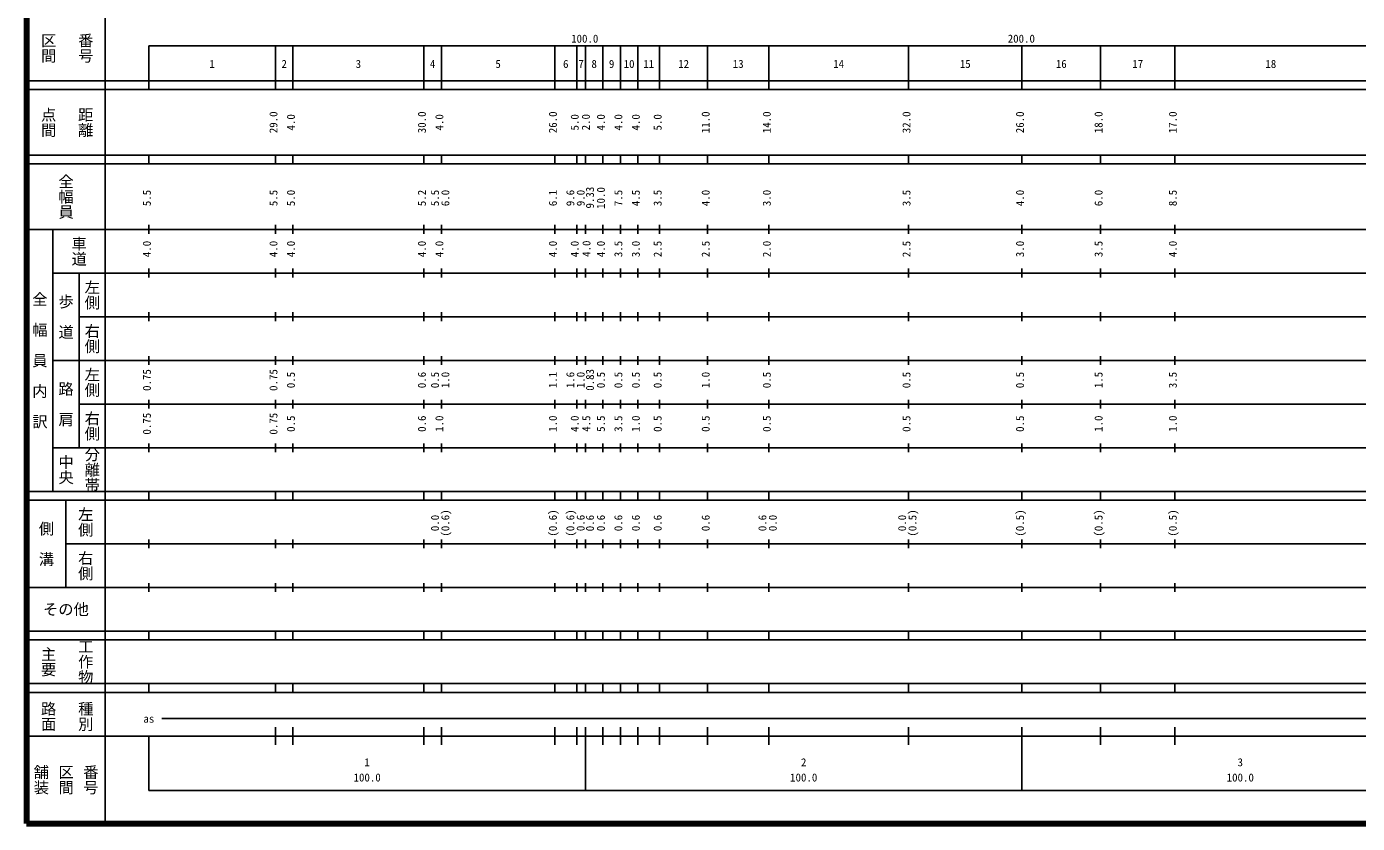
# Model space of a CAD drawing. Units: millimetres on the paper, enlarged 1000 times. Extents: x 40000 to 680000, y 20000 to 380000.
# Drawn here: x 40000 to 344824, y 20000 to 202409 of the extents above; entities that cross this region are included whole.
import ezdxf
from ezdxf.enums import TextEntityAlignment as Align

# ---------------------------------------------------------------- set-up
doc = ezdxf.new("R2010")
doc.units = ezdxf.units.MM
doc.header["$LTSCALE"] = 1000
doc.layers.add('M-TTL', color=2, linetype='Continuous', lineweight=140)
doc.layers.add('M-TTL-BAND', color=7, linetype='Continuous', lineweight=25)
doc.styles.add('@ＭＳ ゴシック', font='')
doc.styles.add('ＭＳ ゴシック', font='')
doc.styles.get('@ＭＳ ゴシック').set_extended_font_data('@MS Gothic')
doc.styles.get('ＭＳ ゴシック').set_extended_font_data('MS Gothic')

msp = doc.modelspace()

# ---------------------------------------------------------------- linework, layer by layer
at = {"layer": 'M-TTL'}
for p, q in [((40000, 380000), (40000, 20000)), ((40000, 20000), (680000, 20000))]:
    msp.add_line(p, q, dxfattribs=at)
at = {"layer": 'M-TTL-BAND'}
for p, q in [((58000, 370000), (58000, 20000)), ((68000, 198000), (579000, 198000)), ((68000, 198000), (68000, 188000)), ((97000, 188000), (97000, 198000)), ((101000, 188000), (101000, 198000)), ((131000, 188000), (131000, 198000)), ((135000, 188000), (135000, 198000)), ((161000, 188000), (161000, 198000)), ((166000, 188000), (166000, 198000)), ((168000, 188000), (168000, 198000)), ((172000, 188000), (172000, 198000)), ((176000, 188000), (176000, 198000)), ((180000, 188000), (180000, 198000)), ((185000, 188000), (185000, 198000)), ((196000, 188000), (196000, 198000)), ((210000, 188000), (210000, 198000)), ((242000, 188000), (242000, 198000)), ((268000, 188000), (268000, 198000)), ((286000, 188000), (286000, 198000)), ((303000, 188000), (303000, 198000)), ((40000, 190000), (579000, 190000)), ((40000, 188000), (579000, 188000)), ((40000, 173000), (579000, 173000)), ((40000, 171000), (579000, 171000)), ((68000, 171000), (68000, 173000)), ((97000, 171000), (97000, 173000)), ((101000, 171000), (101000, 173000)), ((131000, 171000), (131000, 173000)), ((135000, 171000), (135000, 173000)), ((161000, 171000), (161000, 173000)), ((166000, 171000), (166000, 173000)), ((168000, 171000), (168000, 173000)), ((172000, 171000), (172000, 173000)), ((176000, 171000), (176000, 173000)), ((180000, 171000), (180000, 173000)), ((185000, 171000), (185000, 173000)), ((196000, 171000), (196000, 173000)), ((210000, 171000), (210000, 173000)), ((242000, 171000), (242000, 173000)), ((268000, 171000), (268000, 173000)), ((286000, 171000), (286000, 173000)), ((303000, 171000), (303000, 173000)), ((40000, 156000), (579000, 156000)), ((46000, 96000), (46000, 156000)), ((68000, 155000), (68000, 157000)), ((97000, 155000), (97000, 157000)), ((101000, 155000), (101000, 157000)), ((131000, 155000), (131000, 157000)), ((135000, 155000), (135000, 157000)), ((161000, 155000), (161000, 157000)), ((166000, 155000), (166000, 157000)), ((168000, 155000), (168000, 157000)), ((172000, 155000), (172000, 157000)), ((176000, 155000), (176000, 157000)), ((180000, 155000), (180000, 157000)), ((185000, 155000), (185000, 157000)), ((196000, 155000), (196000, 157000)), ((210000, 155000), (210000, 157000)), ((242000, 155000), (242000, 157000)), ((268000, 155000), (268000, 157000)), ((286000, 155000), (286000, 157000)), ((303000, 155000), (303000, 157000)), ((68000, 145000), (68000, 147000)), ((97000, 145000), (97000, 147000)), ((101000, 145000), (101000, 147000)), ((131000, 145000), (131000, 147000)), ((135000, 145000), (135000, 147000)), ((161000, 145000), (161000, 147000)), ((166000, 145000), (166000, 147000)), ((168000, 145000), (168000, 147000)), ((172000, 145000), (172000, 147000)), ((176000, 145000), (176000, 147000)), ((180000, 145000), (180000, 147000)), ((185000, 145000), (185000, 147000)), ((196000, 145000), (196000, 147000)), ((210000, 145000), (210000, 147000)), ((242000, 145000), (242000, 147000)), ((268000, 145000), (268000, 147000)), ((286000, 145000), (286000, 147000)), ((303000, 145000), (303000, 147000)), ((46000, 146000), (579000, 146000)), ((52000, 146000), (52000, 106000)), ((52000, 136000), (579000, 136000)), ((68000, 135000), (68000, 137000)), ((97000, 135000), (97000, 137000)), ((101000, 135000), (101000, 137000)), ((131000, 135000), (131000, 137000)), ((135000, 135000), (135000, 137000)), ((161000, 135000), (161000, 137000)), ((166000, 135000), (166000, 137000)), ((168000, 135000), (168000, 137000)), ((172000, 135000), (172000, 137000)), ((176000, 135000), (176000, 137000)), ((180000, 135000), (180000, 137000)), ((185000, 135000), (185000, 137000)), ((196000, 135000), (196000, 137000)), ((210000, 135000), (210000, 137000)), ((242000, 135000), (242000, 137000)), ((268000, 135000), (268000, 137000)), ((286000, 135000), (286000, 137000)), ((303000, 135000), (303000, 137000)), ((46000, 126000), (579000, 126000)), ((68000, 125000), (68000, 127000)), ((97000, 125000), (97000, 127000)), ((101000, 125000), (101000, 127000)), ((131000, 125000), (131000, 127000)), ((135000, 125000), (135000, 127000)), ((161000, 125000), (161000, 127000)), ((166000, 125000), (166000, 127000)), ((168000, 125000), (168000, 127000)), ((172000, 125000), (172000, 127000)), ((176000, 125000), (176000, 127000)), ((180000, 125000), (180000, 127000)), ((185000, 125000), (185000, 127000)), ((196000, 125000), (196000, 127000)), ((210000, 125000), (210000, 127000)), ((242000, 125000), (242000, 127000)), ((268000, 125000), (268000, 127000)), ((286000, 125000), (286000, 127000)), ((303000, 125000), (303000, 127000)), ((52000, 116000), (579000, 116000)), ((68000, 115000), (68000, 117000)), ((97000, 115000), (97000, 117000)), ((101000, 115000), (101000, 117000)), ((131000, 115000), (131000, 117000)), ((135000, 115000), (135000, 117000)), ((161000, 115000), (161000, 117000)), ((166000, 115000), (166000, 117000)), ((168000, 115000), (168000, 117000)), ((172000, 115000), (172000, 117000)), ((176000, 115000), (176000, 117000)), ((180000, 115000), (180000, 117000)), ((185000, 115000), (185000, 117000)), ((196000, 115000), (196000, 117000)), ((210000, 115000), (210000, 117000)), ((242000, 115000), (242000, 117000)), ((268000, 115000), (268000, 117000)), ((286000, 115000), (286000, 117000)), ((303000, 115000), (303000, 117000)), ((68000, 105000), (68000, 107000)), ((97000, 105000), (97000, 107000)), ((101000, 105000), (101000, 107000)), ((131000, 105000), (131000, 107000)), ((135000, 105000), (135000, 107000)), ((161000, 105000), (161000, 107000)), ((166000, 105000), (166000, 107000)), ((168000, 105000), (168000, 107000)), ((172000, 105000), (172000, 107000)), ((176000, 105000), (176000, 107000)), ((180000, 105000), (180000, 107000)), ((185000, 105000), (185000, 107000)), ((196000, 105000), (196000, 107000)), ((210000, 105000), (210000, 107000)), ((242000, 105000), (242000, 107000)), ((268000, 105000), (268000, 107000)), ((286000, 105000), (286000, 107000)), ((303000, 105000), (303000, 107000)), ((46000, 106000), (579000, 106000)), ((40000, 96000), (579000, 96000)), ((68000, 94000), (68000, 96000)), ((97000, 94000), (97000, 96000)), ((101000, 94000), (101000, 96000)), ((131000, 94000), (131000, 96000)), ((135000, 94000), (135000, 96000)), ((161000, 94000), (161000, 96000)), ((166000, 94000), (166000, 96000)), ((168000, 94000), (168000, 96000)), ((172000, 94000), (172000, 96000)), ((176000, 94000), (176000, 96000)), ((180000, 94000), (180000, 96000)), ((185000, 94000), (185000, 96000)), ((196000, 94000), (196000, 96000)), ((210000, 94000), (210000, 96000)), ((242000, 94000), (242000, 96000)), ((268000, 94000), (268000, 96000)), ((286000, 94000), (286000, 96000)), ((303000, 94000), (303000, 96000)), ((40000, 94000), (579000, 94000)), ((49000, 94000), (49000, 74000)), ((49000, 84000), (579000, 84000)), ((68000, 83000), (68000, 85000)), ((97000, 83000), (97000, 85000)), ((101000, 83000), (101000, 85000)), ((131000, 83000), (131000, 85000)), ((135000, 83000), (135000, 85000)), ((161000, 83000), (161000, 85000)), ((166000, 83000), (166000, 85000)), ((168000, 83000), (168000, 85000)), ((172000, 83000), (172000, 85000)), ((176000, 83000), (176000, 85000)), ((180000, 83000), (180000, 85000)), ((185000, 83000), (185000, 85000)), ((196000, 83000), (196000, 85000)), ((210000, 83000), (210000, 85000)), ((242000, 83000), (242000, 85000)), ((268000, 83000), (268000, 85000)), ((286000, 83000), (286000, 85000)), ((303000, 83000), (303000, 85000)), ((40000, 74000), (579000, 74000)), ((68000, 73000), (68000, 75000)), ((97000, 73000), (97000, 75000)), ((101000, 73000), (101000, 75000)), ((131000, 73000), (131000, 75000)), ((135000, 73000), (135000, 75000)), ((161000, 73000), (161000, 75000)), ((166000, 73000), (166000, 75000)), ((168000, 73000), (168000, 75000)), ((172000, 73000), (172000, 75000)), ((176000, 73000), (176000, 75000)), ((180000, 73000), (180000, 75000)), ((185000, 73000), (185000, 75000)), ((196000, 73000), (196000, 75000)), ((210000, 73000), (210000, 75000)), ((242000, 73000), (242000, 75000)), ((268000, 73000), (268000, 75000)), ((286000, 73000), (286000, 75000)), ((303000, 73000), (303000, 75000)), ((40000, 64000), (579000, 64000)), ((40000, 62000), (579000, 62000)), ((68000, 62000), (68000, 64000)), ((97000, 62000), (97000, 64000)), ((101000, 62000), (101000, 64000)), ((131000, 62000), (131000, 64000)), ((135000, 62000), (135000, 64000)), ((161000, 62000), (161000, 64000)), ((166000, 62000), (166000, 64000)), ((168000, 62000), (168000, 64000)), ((172000, 62000), (172000, 64000)), ((176000, 62000), (176000, 64000)), ((180000, 62000), (180000, 64000)), ((185000, 62000), (185000, 64000)), ((196000, 62000), (196000, 64000)), ((210000, 62000), (210000, 64000)), ((242000, 62000), (242000, 64000)), ((268000, 62000), (268000, 64000)), ((286000, 62000), (286000, 64000)), ((303000, 62000), (303000, 64000)), ((40000, 52000), (579000, 52000)), ((68000, 50000), (68000, 52000)), ((97000, 50000), (97000, 52000)), ((101000, 50000), (101000, 52000)), ((131000, 50000), (131000, 52000)), ((135000, 50000), (135000, 52000)), ((161000, 50000), (161000, 52000)), ((166000, 50000), (166000, 52000)), ((168000, 50000), (168000, 52000)), ((172000, 50000), (172000, 52000)), ((176000, 50000), (176000, 52000)), ((180000, 50000), (180000, 52000)), ((185000, 50000), (185000, 52000)), ((196000, 50000), (196000, 52000)), ((210000, 50000), (210000, 52000)), ((242000, 50000), (242000, 52000)), ((268000, 50000), (268000, 52000)), ((286000, 50000), (286000, 52000)), ((303000, 50000), (303000, 52000)), ((40000, 50000), (579000, 50000)), ((71000, 44000), (568673, 44000)), ((40000, 40000), (579000, 40000)), ((68000, 40000), (68000, 27500)), ((97000, 38000), (97000, 42000)), ((101000, 38000), (101000, 42000)), ((131000, 38000), (131000, 42000)), ((135000, 38000), (135000, 42000)), ((161000, 38000), (161000, 42000)), ((166000, 38000), (166000, 42000)), ((168000, 27500), (168000, 42000)), ((172000, 38000), (172000, 42000)), ((176000, 38000), (176000, 42000)), ((180000, 38000), (180000, 42000)), ((185000, 38000), (185000, 42000)), ((196000, 38000), (196000, 42000)), ((210000, 38000), (210000, 42000)), ((242000, 38000), (242000, 42000)), ((268000, 27500), (268000, 42000)), ((286000, 38000), (286000, 42000)), ((303000, 38000), (303000, 42000)), ((68000, 27500), (579000, 27500))]:
    msp.add_line(p, q, dxfattribs=at)

# ---------------------------------------------------------------- texts
at = {"layer": 'M-TTL-BAND', "style": '@ＭＳ ゴシック'}
for s, p in [('区間', (45000, 197500)), ('番号', (53500, 197500)), ('点間', (45000, 180500)), ('距離', (53500, 180500)), ('全幅員', (49000, 163500)), ('車道', (52000, 151000)), ('左側', (55000, 141000)), ('全\u3000幅\u3000員\u3000内\u3000訳', (43000, 126000)), ('歩\u3000道', (49000, 136000)), ('右側', (55000, 131000)), ('左側', (55000, 121000)), ('路\u3000肩', (49000, 116000)), ('右側', (55000, 111000)), ('中央', (49000, 101000)), ('分離帯', (55000, 101000)), ('左側', (53500, 89000)), ('側\u3000溝', (44500, 84000)), ('右側', (53500, 79000)), ('工作物', (53500, 57000)), ('主要', (45000, 57000)), ('路面', (45000, 44500)), ('種別', (53500, 44500)), ('舗装', (43333, 30000)), ('区間', (49000, 30000)), ('番号', (54667, 30000))]:
    msp.add_text(s, height=2566, rotation=270, dxfattribs=at).set_placement(p, align=Align.MIDDLE_CENTER)
at = {"layer": 'M-TTL-BAND', "style": 'ＭＳ ゴシック'}
for s, p in [('100.0', (167844, 198195)), ('200.0', (267844, 198195)), ('1', (82500, 192405)), ('2', (99000, 192405)), ('3', (116000, 192405)), ('4', (133000, 192405)), ('5', (148000, 192405)), ('6', (163500, 192405)), ('7', (167000, 192405)), ('8', (170000, 192405)), ('9', (174000, 192405)), ('10', (178000, 192405)), ('11', (182500, 192405)), ('12', (190500, 192405)), ('13', (203000, 192405)), ('14', (226000, 192405)), ('15', (255000, 192405)), ('16', (277000, 192405)), ('17', (294500, 192405)), ('18', (325000, 192405)), ('as', (68000, 42500)), ('1', (118000, 32523)), ('2', (218000, 32523)), ('3', (318000, 32523)), ('100.0', (118000, 29033)), ('100.0', (218000, 29033)), ('100.0', (318000, 29033))]:
    msp.add_text(s, height=1833, dxfattribs=at).set_placement(p, align=Align.BOTTOM_CENTER)
for s, p in [('29.0', (98000, 180500)), ('4.0', (102000, 180500)), ('30.0', (132000, 180500)), ('4.0', (136000, 180500)), ('26.0', (162000, 180500)), ('5.0', (167000, 180500)), ('2.0', (169564, 180533)), ('4.0', (173000, 180500)), ('4.0', (177000, 180500)), ('4.0', (181000, 180500)), ('5.0', (186000, 180500)), ('11.0', (197000, 180500)), ('14.0', (211000, 180500)), ('32.0', (243000, 180500)), ('26.0', (269000, 180500)), ('18.0', (287000, 180500)), ('17.0', (304000, 180500)), ('5.5', (69000, 163174)), ('5.5', (98000, 163174)), ('5.0', (102000, 163174)), ('5.2', (132000, 163174)), ('5.5', (135000, 163174)), ('6.0', (137370, 163174)), ('6.1', (162000, 163174)), ('9.6', (166000, 163174)), ('9.0', (168370, 163174)), ('9.33', (170500, 163263)), ('10.0', (173000, 163174)), ('7.5', (177000, 163174)), ('4.5', (181000, 163174)), ('3.5', (186000, 163174)), ('4.0', (197000, 163174)), ('3.0', (211000, 163174)), ('3.5', (243000, 163174)), ('4.0', (269000, 163174)), ('6.0', (287000, 163174)), ('8.5', (304000, 163174)), ('4.0', (69000, 151500)), ('4.0', (98000, 151500)), ('4.0', (102000, 151500)), ('4.0', (132000, 151500)), ('4.0', (136000, 151500)), ('4.0', (162000, 151500)), ('4.0', (167000, 151500)), ('4.0', (169709, 151563)), ('4.0', (173000, 151500)), ('3.5', (177000, 151500)), ('3.0', (181000, 151500)), ('2.5', (186000, 151500)), ('2.5', (197000, 151500)), ('2.0', (211000, 151500)), ('2.5', (243000, 151500)), ('3.0', (269000, 151500)), ('3.5', (287000, 151500)), ('4.0', (304000, 151500)), ('0.75', (69000, 121500)), ('0.75', (98000, 121500)), ('0.5', (102000, 121500)), ('0.6', (132000, 121500)), ('0.5', (135000, 121500)), ('1.0', (137370, 121500)), ('1.1', (162000, 121500)), ('1.6', (166000, 121500)), ('1.0', (168370, 121500)), ('0.83', (170500, 121539)), ('0.5', (173000, 121500)), ('0.5', (177000, 121500)), ('0.5', (181000, 121500)), ('0.5', (186000, 121500)), ('1.0', (197000, 121500)), ('0.5', (211000, 121500)), ('0.5', (243000, 121500)), ('0.5', (269000, 121500)), ('1.5', (287000, 121500)), ('3.5', (304000, 121500)), ('0.75', (69000, 111500)), ('0.75', (98000, 111500)), ('0.5', (102000, 111500)), ('0.6', (132000, 111500)), ('1.0', (136000, 111500)), ('1.0', (162000, 111500)), ('4.0', (167000, 111500)), ('4.5', (169658, 111512)), ('5.5', (173000, 111500)), ('3.5', (177000, 111500)), ('1.0', (181000, 111500)), ('0.5', (186000, 111500)), ('0.5', (197000, 111500)), ('0.5', (211000, 111500)), ('0.5', (243000, 111500)), ('0.5', (269000, 111500)), ('1.0', (287000, 111500)), ('1.0', (304000, 111500)), ('(0.6)', (137370, 88764)), ('(0.6)', (162000, 88764)), ('(0.6)', (166000, 88764)), ('(0.5)', (244370, 88764)), ('(0.5)', (269000, 88764)), ('(0.5)', (287000, 88764)), ('(0.5)', (304000, 88764)), ('0.0', (135000, 88764)), ('0.6', (168361, 88774)), ('0.6', (170500, 88745)), ('0.6', (173000, 88764)), ('0.6', (177000, 88764)), ('0.6', (181000, 88764)), ('0.6', (186000, 88764)), ('0.6', (197000, 88764)), ('0.6', (210000, 88764)), ('0.0', (212370, 88764)), ('0.0', (242000, 88764))]:
    msp.add_text(s, height=1833, rotation=90, dxfattribs=at).set_placement(p, align=Align.BOTTOM_CENTER)
msp.add_text('その他', height=2566, dxfattribs=at).set_placement((49000, 69000), align=Align.MIDDLE_CENTER)

doc.saveas('drawing.dxf')
